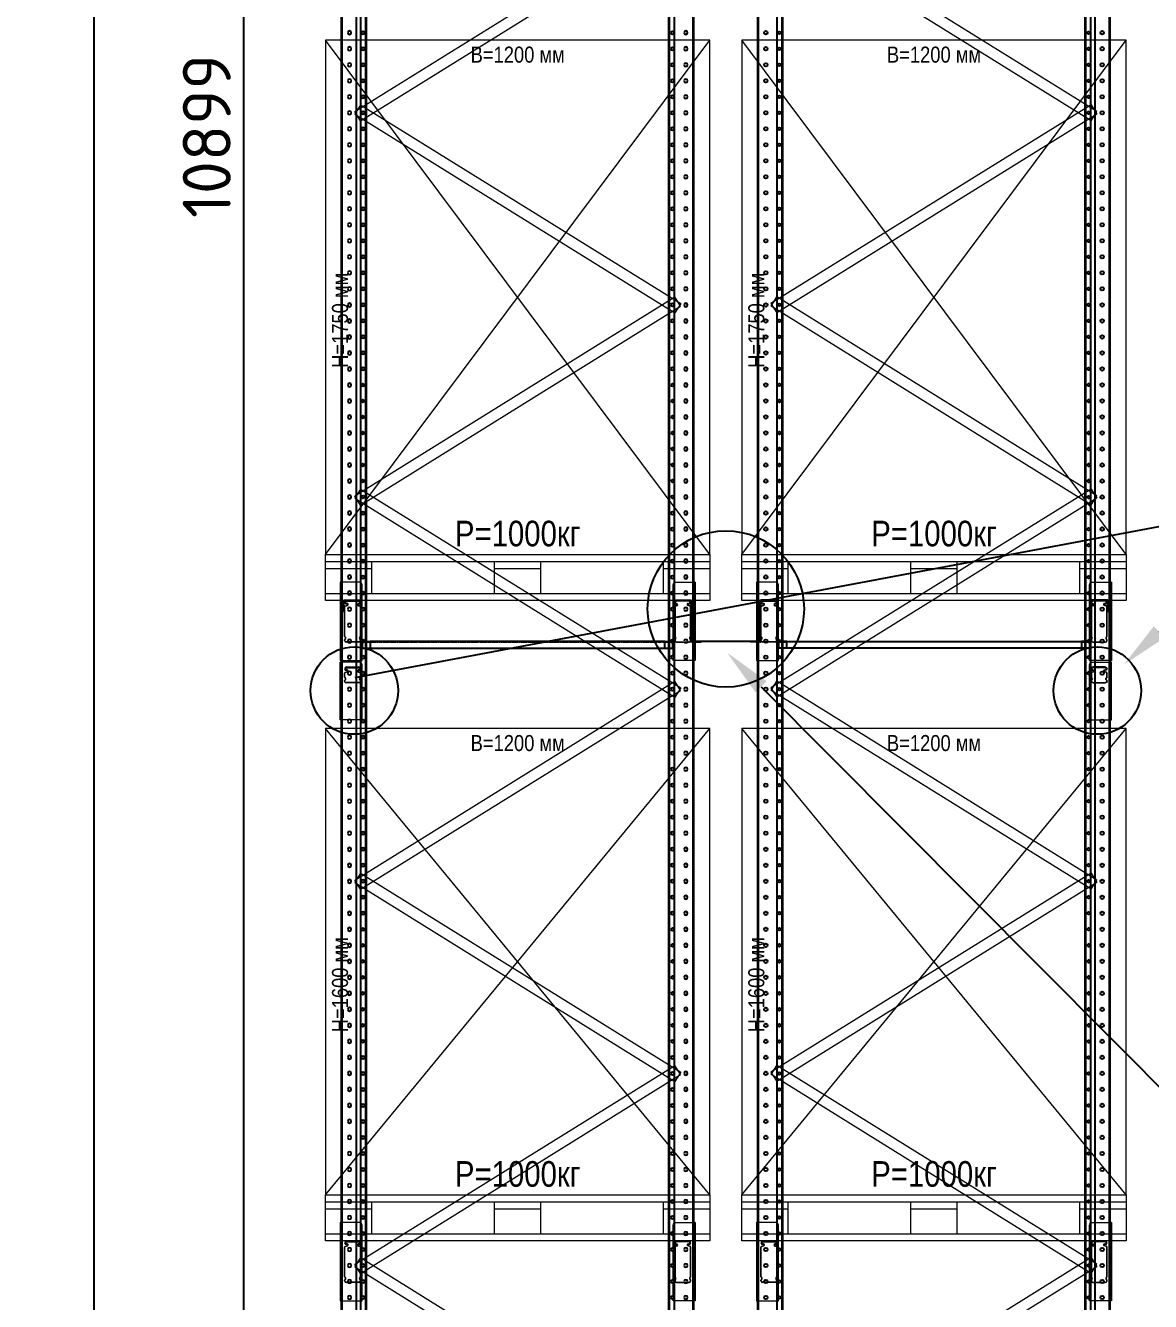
# Model space of a CAD drawing. Header units: millimetres. Extents: x 2140 to 223837, y 2113 to 170313.
# Drawn here: x 160085 to 163598, y 111532 to 115517 of the extents above; entities that cross this region are included whole.
import ezdxf
from ezdxf import colors
from ezdxf.entities.mleader import LeaderData, LeaderLine
from ezdxf.math import Vec2, Vec3

# ---------------------------------------------------------------- set-up
doc = ezdxf.new("R2010")
doc.units = ezdxf.units.MM
doc.linetypes.add('PHANTOM', pattern=[12.7, 6.35, -1.27, 1.27, -1.27, 1.27, -1.27])
for name, color, linetype in [('0_ANNOT_Dimensions', 7, 'Continuous'), ('2.Стойка', 7, 'Continuous'), ('Аннотации', 7, 'Continuous')]:
    doc.layers.add(name, color=color, linetype=linetype)
for name, color, linetype, lineweight in [('1.Балка', 5, 'Continuous', 0), ('20.Груз', 7, 'Continuous', 0), ('25.Размера', 7, 'Continuous', 0), ('37.Паллеты', 32, 'Continuous', 0), ('7.Поддон', 32, 'Continuous', 0), ('9.Раскосы', 7, 'Continuous', 0)]:
    doc.layers.add(name, color=color, linetype=linetype, lineweight=lineweight)
doc.styles.add('Arial Narrow', font='ARIALN.TTF')
doc.styles.add('GOST', font='isocpeur.ttf')
doc.styles.get("Standard").update_dxf_attribs({"font": 'isocpeur.ttf'})
doc.styles.add('Курсив', font='isocpeui.ttf')
doc.dimstyles.new('150', dxfattribs={"dimtxt": 150, "dimasz": 150, "dimexe": 1, "dimexo": 10, "dimgap": 40, "dimtad": 1, "dimdec": 0, "dimzin": 0, "dimdsep": 46, "dimtxsty": 'Standard', "dimcen": 0.09, "dimadec": 0, "dimazin": 0, "dimtfac": 1, "dimtdec": 0, "dimtofl": 0, "dimtmove": 0, "dimatfit": 3, "dimfxl": 1, "dimtolj": 1, "dimtzin": 0, "dimarcsym": 0})
doc.dimstyles.new('80', dxfattribs={"dimtxt": 80, "dimasz": 80, "dimexe": 0.18, "dimexo": 0, "dimgap": 20, "dimtad": 1, "dimdec": 0, "dimzin": 0, "dimdsep": 46, "dimtxsty": 'Курсив', "dimcen": 0.09, "dimadec": 0, "dimazin": 0, "dimtfac": 1, "dimtdec": 0, "dimtofl": 0, "dimtmove": 0, "dimatfit": 3, "dimfxl": 0.18, "dimtolj": 1, "dimtzin": 0, "dimarcsym": 0})
doc.dimstyles.new('blok40', dxfattribs={"dimtxt": 40, "dimasz": 80, "dimexe": 0.18, "dimexo": 0, "dimgap": 5, "dimtad": 1, "dimtoh": 1, "dimdec": 0, "dimzin": 0, "dimdsep": 46, "dimtxsty": 'GOST', "dimblk": 'NONE', "dimcen": 0.09, "dimse1": 1, "dimse2": 1, "dimsd1": 1, "dimsd2": 1, "dimadec": 0, "dimazin": 0, "dimtfac": 1, "dimtdec": 0, "dimtofl": 0, "dimtmove": 0, "dimatfit": 2, "dimldrblk": 'NONE', "dimfxl": 0.18, "dimtolj": 1, "dimtzin": 0, "dimarcsym": 0})

# ---------------------------------------------------------------- blocks, each defined once
blk = doc.blocks.new('*U452')
at = {"color": 0, "linetype": 'ByBlock'}
for p, q in [((0, 4), (0, 12204)), ((2, 4), (2, 12204)), ((60.1, 4), (60.1, 12204)), ((76, 4), (76, 12204)), ((78, 4), (78, 12204)), ((1022, 4), (1022, 12204)), ((1024, 4), (1024, 12204)), ((1039.9, 4), (1039.9, 12204)), ((1053.2, 4), (1053.2, 12204)), ((1098, 4), (1098, 12204)), ((1100, 4), (1100, 12204))]:
    blk.add_line(p, q, dxfattribs=at)
for centre, radius in [((25, 5769), 5.5), ((67, 5769), 4.25), ((1033, 5769), 4.25), ((1075, 5769), 5.5), ((25, 5719), 5.5), ((67, 5719), 4.25), ((1033, 5719), 4.25), ((1075, 5719), 5.5), ((25, 5669), 5.5), ((67, 5669), 4.25), ((1033, 5669), 4.25), ((1075, 5669), 5.5), ((25, 5619), 5.5), ((67, 5619), 4.25), ((1033, 5619), 4.25), ((1075, 5619), 5.5), ((25, 5569), 5.5), ((67, 5569), 4.25), ((1033, 5569), 4.25), ((1075, 5569), 5.5), ((25, 5519), 5.5), ((67, 5519), 4.25), ((1033, 5519), 4.25), ((1075, 5519), 5.5), ((25, 5469), 5.5), ((67, 5469), 4.25), ((1033, 5469), 4.25), ((1075, 5469), 5.5), ((25, 5419), 5.5), ((67, 5419), 4.25), ((1033, 5419), 4.25), ((1075, 5419), 5.5), ((25, 5369), 5.5), ((67, 5369), 4.25), ((1033, 5369), 4.25), ((1075, 5369), 5.5), ((25, 5319), 5.5), ((67, 5319), 4.25), ((1033, 5319), 4.25), ((1075, 5319), 5.5), ((25, 5269), 5.5), ((67, 5269), 4.25), ((1033, 5269), 4.25), ((1075, 5269), 5.5), ((25, 5219), 5.5), ((67, 5219), 4.25), ((1033, 5219), 4.25), ((1075, 5219), 5.5), ((25, 5169), 5.5), ((67, 5169), 4.25), ((1033, 5169), 4.25), ((1075, 5169), 5.5), ((25, 5119), 5.5), ((67, 5119), 4.25), ((1033, 5119), 4.25), ((1075, 5119), 5.5), ((25, 5069), 5.5), ((67, 5069), 4.25), ((1033, 5069), 4.25), ((1075, 5069), 5.5), ((25, 5019), 5.5), ((67, 5019), 4.25), ((1033, 5019), 4.25), ((1075, 5019), 5.5), ((25, 4969), 5.5), ((67, 4969), 4.25), ((1033, 4969), 4.25), ((1075, 4969), 5.5), ((25, 4919), 5.5), ((67, 4919), 4.25), ((1033, 4919), 4.25), ((1075, 4919), 5.5), ((25, 4869), 5.5), ((67, 4869), 4.25), ((1033, 4869), 4.25), ((1075, 4869), 5.5), ((25, 4819), 5.5), ((67, 4819), 4.25), ((1033, 4819), 4.25), ((1075, 4819), 5.5), ((25, 4769), 5.5), ((67, 4769), 4.25), ((1033, 4769), 4.25), ((1075, 4769), 5.5), ((25, 4719), 5.5), ((67, 4719), 4.25), ((1033, 4719), 4.25), ((1075, 4719), 5.5), ((25, 4669), 5.5), ((67, 4669), 4.25), ((1033, 4669), 4.25), ((1075, 4669), 5.5), ((25, 4619), 5.5), ((67, 4619), 4.25), ((1033, 4619), 4.25), ((1075, 4619), 5.5), ((25, 4569), 5.5), ((67, 4569), 4.25), ((1033, 4569), 4.25), ((1075, 4569), 5.5), ((25, 4519), 5.5), ((67, 4519), 4.25), ((1033, 4519), 4.25), ((1075, 4519), 5.5), ((25, 4469), 5.5), ((67, 4469), 4.25), ((1033, 4469), 4.25), ((1075, 4469), 5.5), ((25, 4419), 5.5), ((1075, 4419), 5.5), ((67, 4419), 4.25), ((1033, 4419), 4.25), ((25, 4369), 5.5), ((67, 4369), 4.25), ((1033, 4369), 4.25), ((1075, 4369), 5.5), ((25, 4319), 5.5), ((67, 4319), 4.25), ((1033, 4319), 4.25), ((1075, 4319), 5.5), ((25, 4269), 5.5), ((67, 4269), 4.25), ((1033, 4269), 4.25), ((1075, 4269), 5.5), ((25, 4219), 5.5), ((1075, 4219), 5.5), ((67, 4219), 4.25), ((1033, 4219), 4.25), ((25, 4169), 5.5), ((67, 4169), 4.25), ((1033, 4169), 4.25), ((1075, 4169), 5.5), ((25, 4119), 5.5), ((67, 4119), 4.25), ((1033, 4119), 4.25), ((1075, 4119), 5.5), ((25, 4069), 5.5), ((67, 4069), 4.25), ((1033, 4069), 4.25), ((1075, 4069), 5.5), ((25, 4019), 5.5), ((67, 4019), 4.25), ((1033, 4019), 4.25), ((1075, 4019), 5.5), ((25, 3969), 5.5), ((67, 3969), 4.25), ((1033, 3969), 4.25), ((1075, 3969), 5.5), ((25, 3919), 5.5), ((67, 3919), 4.25), ((1033, 3919), 4.25), ((1075, 3919), 5.5), ((25, 3869), 5.5), ((67, 3869), 4.25), ((1033, 3869), 4.25), ((1075, 3869), 5.5), ((25, 3819), 5.5), ((67, 3819), 4.25), ((1033, 3819), 4.25), ((1075, 3819), 5.5), ((25, 3769), 5.5), ((67, 3769), 4.25), ((1033, 3769), 4.25), ((1075, 3769), 5.5), ((25, 3719), 5.5), ((67, 3719), 4.25), ((1033, 3719), 4.25), ((1075, 3719), 5.5), ((25, 3669), 5.5), ((67, 3669), 4.25), ((1033, 3669), 4.25), ((1075, 3669), 5.5), ((25, 3619), 5.5), ((67, 3619), 4.25), ((1033, 3619), 4.25), ((1075, 3619), 5.5), ((25, 3569), 5.5), ((67, 3569), 4.25), ((1033, 3569), 4.25), ((1075, 3569), 5.5), ((25, 3519), 5.5), ((67, 3519), 4.25), ((1033, 3519), 4.25), ((1075, 3519), 5.5), ((25, 3469), 5.5), ((67, 3469), 4.25), ((1033, 3469), 4.25), ((1075, 3469), 5.5), ((25, 3419), 5.5), ((67, 3419), 4.25), ((1033, 3419), 4.25), ((1075, 3419), 5.5), ((25, 3369), 5.5), ((67, 3369), 4.25), ((1033, 3369), 4.25), ((1075, 3369), 5.5), ((25, 3319), 5.5), ((67, 3319), 4.25), ((1033, 3319), 4.25), ((1075, 3319), 5.5), ((25, 3269), 5.5), ((67, 3269), 4.25), ((1033, 3269), 4.25), ((1075, 3269), 5.5), ((25, 3219), 5.5), ((67, 3219), 4.25), ((1033, 3219), 4.25), ((1075, 3219), 5.5), ((25, 3169), 5.5), ((67, 3169), 4.25), ((1033, 3169), 4.25), ((1075, 3169), 5.5), ((25, 3119), 5.5), ((67, 3119), 4.25), ((1033, 3119), 4.25), ((1075, 3119), 5.5), ((25, 3069), 5.5), ((67, 3069), 4.25), ((1033, 3069), 4.25), ((1075, 3069), 5.5), ((25, 3019), 5.5), ((67, 3019), 4.25), ((1033, 3019), 4.25), ((1075, 3019), 5.5), ((25, 2969), 5.5), ((67, 2969), 4.25), ((1033, 2969), 4.25), ((1075, 2969), 5.5), ((25, 2919), 5.5), ((67, 2919), 4.25), ((1033, 2919), 4.25), ((1075, 2919), 5.5), ((25, 2869), 5.5), ((67, 2869), 4.25), ((1033, 2869), 4.25), ((1075, 2869), 5.5), ((25, 2819), 5.5), ((67, 2819), 4.25), ((1033, 2819), 4.25), ((1075, 2819), 5.5), ((25, 2769), 5.5), ((67, 2769), 4.25), ((1033, 2769), 4.25), ((1075, 2769), 5.5), ((25, 2719), 5.5), ((67, 2719), 4.25), ((1033, 2719), 4.25), ((1075, 2719), 5.5), ((25, 2669), 5.5), ((67, 2669), 4.25), ((1033, 2669), 4.25), ((1075, 2669), 5.5), ((25, 2619), 5.5), ((67, 2619), 4.25), ((1033, 2619), 4.25), ((1075, 2619), 5.5), ((25, 2569), 5.5), ((67, 2569), 4.25), ((1033, 2569), 4.25), ((1075, 2569), 5.5), ((25, 2519), 5.5), ((67, 2519), 4.25), ((1033, 2519), 4.25), ((1075, 2519), 5.5), ((25, 2469), 5.5), ((67, 2469), 4.25), ((1033, 2469), 4.25), ((1075, 2469), 5.5), ((25, 2419), 5.5), ((67, 2419), 4.25), ((1033, 2419), 4.25), ((1075, 2419), 5.5), ((25, 2369), 5.5), ((67, 2369), 4.25), ((1033, 2369), 4.25), ((1075, 2369), 5.5), ((25, 2319), 5.5), ((67, 2319), 4.25), ((1033, 2319), 4.25), ((1075, 2319), 5.5), ((25, 2269), 5.5), ((67, 2269), 4.25), ((1033, 2269), 4.25), ((1075, 2269), 5.5), ((25, 2219), 5.5), ((67, 2219), 4.25), ((1033, 2219), 4.25), ((1075, 2219), 5.5), ((25, 2169), 5.5), ((67, 2169), 4.25), ((1033, 2169), 4.25), ((1075, 2169), 5.5), ((25, 2119), 5.5), ((67, 2119), 4.25), ((1033, 2119), 4.25), ((1075, 2119), 5.5), ((25, 2069), 5.5), ((67, 2069), 4.25), ((1033, 2069), 4.25), ((1075, 2069), 5.5), ((25, 2019), 5.5), ((67, 2019), 4.25), ((1033, 2019), 4.25), ((1075, 2019), 5.5), ((25, 1969), 5.5), ((67, 1969), 4.25), ((1033, 1969), 4.25), ((1075, 1969), 5.5), ((25, 1919), 5.5), ((67, 1919), 4.25), ((1033, 1919), 4.25), ((1075, 1919), 5.5), ((25, 1869), 5.5), ((67, 1869), 4.25), ((1033, 1869), 4.25), ((1075, 1869), 5.5), ((25, 1819), 5.5), ((67, 1819), 4.25), ((1033, 1819), 4.25), ((1075, 1819), 5.5)]:
    blk.add_circle(centre, radius, dxfattribs=at)
at = {"layer": '9.Раскосы', "color": 0, "linetype": 'ByBlock'}
for p, q in [((1059, 5522.9), (59.1, 6144)), ((1041.1, 5494), (41.1, 6115.1)), ((1040.9, 5544), (41, 4922.9)), ((1040.9, 5544), (1058.9, 5515.1)), ((1058.9, 5515.1), (58.9, 4894)), ((1041.1, 5494), (1059, 5522.9)), ((41.1, 4915.1), (59, 4944)), ((1059, 4322.9), (59, 4944)), ((41, 4922.9), (58.9, 4894)), ((1041.1, 4294), (41.1, 4915.1)), ((1041, 4344), (41, 3722.9)), ((1041, 4344), (1058.9, 4315.1)), ((1058.9, 4315.1), (58.9, 3694)), ((1041.1, 4294), (1059, 4322.9)), ((41, 3722.9), (58.9, 3694)), ((41.1, 3715.1), (59, 3744)), ((1041.1, 3094), (41.1, 3715.1)), ((1059, 3122.9), (59, 3744)), ((1041, 3144), (41, 2522.9)), ((1058.9, 3115.1), (58.9, 2494)), ((1041, 3144), (1058.9, 3115.1)), ((1041.1, 3094), (1059, 3122.9)), ((41, 2522.9), (58.9, 2494)), ((41.1, 2515.1), (59, 2544)), ((1041, 1894), (41.1, 2515.1)), ((1059, 1922.9), (59, 2544)), ((1041, 1944), (41, 1322.9)), ((1058.9, 1915.1), (59, 1294)), ((1041, 1944), (1058.9, 1915.1)), ((1041, 1894), (1059, 1922.9))]:
    blk.add_line(p, q, dxfattribs=at)
blk = doc.blocks.new('*D599')
at = {"layer": '0_ANNOT_Dimensions', "color": 0, "lineweight": -2, "transparency": 16777216}
for p, q in [((161121.7, 121929.5), (160297.3, 121929.5)), ((160298.3, 121779.5), (160298.3, 109879.5)), ((161099, 109729.5), (160297.3, 109729.5))]:
    blk.add_line(p, q, dxfattribs=at)
at = {"layer": '0_ANNOT_Dimensions', "color": 0, "transparency": 16777216}
for points in [[(160273.3, 121779.5), (160323.3, 121779.5), (160298.3, 121929.5)], [(160273.3, 109879.5), (160323.3, 109879.5), (160298.3, 109729.5)]]:
    blk.add_solid(points, dxfattribs=at)
at = {"layer": 'Defpoints', "color": 0, "transparency": 16777216}
for p in [(161131.7, 121929.5), (160298.3, 109729.5), (161109, 109729.5)]:
    blk.add_point(p, dxfattribs=at)
at = {"layer": '0_ANNOT_Dimensions', "color": 0, "transparency": 16777216, "insert": (160183.3, 115829.5), "char_height": 150, "attachment_point": 5, "rotation": 90}
blk.add_mtext('\\A1;12200', dxfattribs=at)
blk = doc.blocks.new('*D600')
at = {"layer": '0_ANNOT_Dimensions', "color": 0, "lineweight": -2, "transparency": 16777216}
for p, q in [((161011.7, 120621.3), (160764.7, 120621.3)), ((160765.7, 120471.3), (160765.7, 109872.5)), ((161261.7, 109722.5), (160764.7, 109722.5))]:
    blk.add_line(p, q, dxfattribs=at)
at = {"layer": '0_ANNOT_Dimensions', "color": 0, "transparency": 16777216}
for points in [[(160740.7, 120471.3), (160790.7, 120471.3), (160765.7, 120621.3)], [(160740.7, 109872.5), (160790.7, 109872.5), (160765.7, 109722.5)]]:
    blk.add_solid(points, dxfattribs=at)
at = {"layer": 'Defpoints', "color": 0, "transparency": 16777216}
for p in [(161021.7, 120621.3), (160765.7, 109722.5), (161271.7, 109722.5)]:
    blk.add_point(p, dxfattribs=at)
at = {"layer": '0_ANNOT_Dimensions', "color": 0, "transparency": 16777216, "insert": (160650.7, 115171.9), "char_height": 150, "attachment_point": 5, "rotation": 90}
blk.add_mtext('\\A1;10899', dxfattribs=at)
blk = doc.blocks.new('*U770')
h = blk.add_hatch(color=0)
h.dxf.hatch_style = 1
h.paths.add_polyline_path([(-14.3, 0, -0.315299), (-13.1, 1.7), (-6.4, 4.1, 0.8391), (-7.5, 10.3), (-9.8, 10.3, -1), (-9.8, 16.9), (28.8, 16.9, -1), (28.8, 10.3), (26.5, 10.3), (26.5, 9.1), (28.8, 9.1, 1), (28.8, 18.1), (-9.8, 18.1, 1), (-9.8, 9.1), (-7.5, 9.1, -0.8391), (-6.8, 5.3), (-13.5, 2.8, 0.315299), (-15.5, 0), (-15.5, -12.7, 0.267949), (-14, -15.3, -0.57735), (-14, -20.4, 0.267949), (-15.5, -23), (-15.5, -25.7, 0.414214), (-10.5, -30.7), (29.5, -30.7, 0.414214), (34.5, -25.7), (34.5, -23, 0.267949), (33, -20.4, -0.57735), (33, -15.3, 0.267949), (34.5, -12.7), (34.5, 0.3, 0.36397), (32, 3.3), (28.2, 4, -0.933903), (28.6, 7.9, 1.019119), (28.8, 19.3), (-9.8, 19.3, 1), (-9.8, 7.9), (-7.5, 7.9), (-7.5, 9.1), (-9.8, 9.1, -1), (-9.8, 18.1), (28.8, 18.1, -1.019119), (28.6, 9.1, 0.933903), (27.9, 2.8), (31.8, 2.1, -0.36397), (33.3, 0.3), (33.3, -12.7, -0.267949), (32.4, -14.2, 0.57735), (32.4, -21.5, -0.267949), (33.3, -23), (33.3, -25.7, -0.414214), (29.5, -29.5), (-10.5, -29.5, -0.414214), (-14.3, -25.7), (-14.3, -23, -0.267949), (-13.4, -21.5, 0.57735), (-13.4, -14.2, -0.267949), (-14.3, -12.7)])
at = {"color": 9, "true_color": 0xc7c8ca}
for centre in [(0, 50), (0, 0)]:
    blk.add_circle(centre, 5.5, dxfattribs=at)
at = {"layer": '1.Балка', "color": 0, "linetype": 'ByBlock'}
for p, q in [((-29, -145.7), (-29, 34.3)), ((-29, 34.3), (-21, 34.3)), ((-25, 34.3), (-25, -145.7)), ((31, 34.3), (-21, 34.3)), ((-15.5, -12.7), (-15.5, 0)), ((-14.3, -12.7), (-14.3, 0)), ((-14.2, 13), (-14.2, 13)), ((-13.5, 2.8), (-6.8, 5.3)), ((-13.1, 1.7), (-6.4, 4.1)), ((-9.8, 19.3), (28.8, 19.3)), ((-9.8, 18.1), (28.8, 18.1)), ((-9.8, 18.1), (28.8, 18.1)), ((-9.8, 16.9), (28.8, 16.9)), ((-7.5, 10.3), (-9.8, 10.3)), ((-7.5, 9.1), (-9.8, 9.1)), ((-7.5, 9.1), (-9.8, 9.1)), ((-7.5, 7.9), (-9.8, 7.9)), ((-7.5, 9.1), (-7.5, 7.9)), ((26.5, 9.1), (26.5, 10.3)), ((28.8, 10.3), (26.5, 10.3)), ((28.8, 9.1), (26.5, 9.1)), ((27.9, 2.8), (31.8, 2.1)), ((28.2, 4), (32, 3.3)), ((33.1, 12.2), (33.1, 12.2)), ((33.3, 0.3), (33.3, -12.7)), ((34.5, 0.3), (34.5, -12.7)), ((39, -145.7), (39, 26.3)), ((-15.5, -25.7), (-15.5, -23)), ((-14.3, -25.7), (-14.3, -23)), ((29.5, -29.5), (-10.5, -29.5)), ((29.5, -30.7), (-10.5, -30.7)), ((33.3, -23), (33.3, -25.7)), ((34.5, -23), (34.5, -25.7)), ((-21, -145.7), (-29, -145.7)), ((39, -145.7), (-21, -145.7))]:
    blk.add_line(p, q, dxfattribs=at)
for centre, radius, start, end in [((-9.8, 13.6), 5.71, 90, 270), ((-12.5, 0), 3, 110, 180), ((-9.8, 13.6), 4.51, 90, 270), ((-9.8, 13.6), 4.5, 90, 270), ((-12.5, 0), 1.8, 110, 180), ((-9.8, 13.6), 3.3, 90, 270), ((-7.5, 7.1), 3.2, 290, 90), ((-7.5, 7.1), 2, 290, 90), ((28.5, 5.9), 3.2, 87.83, 260), ((28.5, 5.9), 2, 87.83, 260), ((28.8, 13.6), 5.71, 267.83, 90), ((28.8, 13.6), 4.51, 267.83, 90), ((28.8, 13.6), 4.5, 270, 90), ((28.8, 13.6), 3.3, 270, 90), ((31, 26.3), 8, 0, 90), ((31.5, 0.3), 1.8, 0, 80), ((31.5, 0.3), 3, 0, 80), ((-12.5, -12.7), 3, 180, 240), ((-12.5, -23), 3, 120, 180), ((-10.5, -25.7), 5, 180, 270), ((-12.5, -12.7), 1.8, 180, 240), ((-12.5, -23), 1.8, 120, 180), ((-10.5, -25.7), 3.8, 180, 270), ((-15.5, -17.9), 3, 300, 60), ((-15.5, -17.9), 4.2, 300, 60), ((29.5, -25.7), 3.8, 270, 0), ((29.5, -25.7), 5, 270, 0), ((34.5, -17.9), 4.2, 120, 240), ((34.5, -17.9), 3, 120, 240), ((31.5, -12.7), 1.8, 300, 0), ((31.5, -23), 1.8, 0, 60), ((31.5, -12.7), 3, 300, 0), ((31.5, -23), 3, 0, 60)]:
    blk.add_arc(centre, radius, start, end, dxfattribs=at)
blk = doc.blocks.new('*U854')
at = {"layer": '1.Балка', "color": 3}
blk.add_blockref('*U770', (-5, 70.1), dxfattribs=at)
blk = doc.blocks.new('*U855')
at = {"color": 0, "linetype": 'ByBlock', "lineweight": -2, "transparency": 16777216}
for p in [(0, 4000), (0, 0)]:
    blk.add_blockref('*U854', p, dxfattribs=at)
blk = doc.blocks.new('*U859')
at = {"layer": '1.Балка', "color": 3}
blk.add_blockref('*U770', (-5, 70.1), dxfattribs=at)
blk = doc.blocks.new('*U860')
at = {"color": 0, "linetype": 'ByBlock', "lineweight": -2, "transparency": 16777216}
for p in [(0, 4000), (0, 0)]:
    blk.add_blockref('*U859', p, dxfattribs=at)
blk = doc.blocks.new('*U440')
at = {"layer": '1.Балка', "color": 0, "linetype": 'ByBlock'}
for p, q in [((-14.2, -29.5), (-14.2, -29.5)), ((-13.5, -39.7), (-6.8, -37.2)), ((-13.1, -40.8), (-13.5, -39.7)), ((-13.1, -40.8), (-6.4, -38.4)), ((-9.8, -23.2), (28.8, -23.2)), ((-9.8, -24.4), (-9.8, -23.2)), ((-9.8, -24.4), (28.8, -24.4)), ((-9.8, -24.4), (28.8, -24.4)), ((-9.8, -25.6), (-9.8, -24.4)), ((-9.8, -25.6), (28.8, -25.6)), ((-7.5, -32.2), (-9.8, -32.2)), ((-9.8, -33.4), (-9.8, -32.2)), ((-7.5, -33.4), (-9.8, -33.4)), ((-7.5, -33.4), (-9.8, -33.4)), ((-9.8, -34.6), (-9.8, -33.4)), ((-7.5, -34.6), (-9.8, -34.6)), ((-7.5, -32.2), (-7.5, -33.4)), ((-7.5, -33.4), (-7.5, -34.6)), ((-6.8, -37.2), (-6.4, -38.4)), ((26.5, -33.4), (26.5, -32.2)), ((28.8, -32.2), (26.5, -32.2)), ((28.8, -33.4), (26.5, -33.4)), ((27.9, -39.7), (28.2, -38.5)), ((27.9, -39.7), (31.8, -40.4)), ((28.2, -38.5), (32, -39.2)), ((28.6, -34.6), (28.6, -33.4)), ((28.8, -23.2), (28.8, -24.4)), ((28.8, -24.4), (28.8, -25.6)), ((28.8, -32.2), (28.8, -33.4)), ((32, -39.2), (31.8, -40.4)), ((1017, -30.3), (1017, -30.3)), ((1021.8, -38.5), (1018, -39.2)), ((1018, -39.2), (1018.2, -40.4)), ((1022.1, -39.7), (1018.2, -40.4)), ((1059.8, -23.2), (1021.2, -23.2)), ((1021.2, -23.2), (1021.2, -24.4)), ((1059.8, -24.4), (1021.2, -24.4)), ((1059.8, -24.4), (1021.2, -24.4)), ((1021.2, -24.4), (1021.2, -25.6)), ((1059.8, -25.6), (1021.2, -25.6)), ((1021.2, -32.2), (1023.5, -32.2)), ((1021.2, -32.2), (1021.2, -33.4)), ((1021.2, -33.4), (1023.5, -33.4)), ((1021.4, -34.6), (1021.4, -33.4)), ((1022.1, -39.7), (1021.8, -38.5)), ((1023.5, -33.4), (1023.5, -32.2)), ((1056.8, -37.2), (1056.4, -38.4)), ((1063.1, -40.8), (1056.4, -38.4)), ((1063.5, -39.7), (1056.8, -37.2)), ((1057.5, -32.2), (1059.8, -32.2)), ((1057.5, -32.2), (1057.5, -33.4)), ((1057.5, -33.4), (1059.8, -33.4)), ((1057.5, -33.4), (1057.5, -34.6)), ((1057.5, -33.4), (1059.8, -33.4)), ((1057.5, -34.6), (1059.8, -34.6)), ((1059.8, -24.4), (1059.8, -23.2)), ((1059.8, -25.6), (1059.8, -24.4)), ((1059.8, -33.4), (1059.8, -32.2)), ((1059.8, -34.6), (1059.8, -33.4)), ((1063.1, -40.8), (1063.5, -39.7)), ((1064.3, -29.5), (1064.3, -29.5)), ((-15.5, -135.2), (-15.5, -42.5)), ((-15.5, -42.5), (-14.3, -42.5)), ((-14.3, -135.2), (-14.3, -42.5)), ((33.3, -42.2), (33.3, -135.2)), ((33.3, -42.2), (34.5, -42.2)), ((34.5, -42.2), (34.5, -135.2)), ((1015.5, -42.2), (1015.5, -135.2)), ((1016.7, -42.2), (1015.5, -42.2)), ((1016.7, -42.2), (1016.7, -135.2)), ((1064.3, -135.2), (1064.3, -42.5)), ((1065.5, -42.5), (1064.3, -42.5)), ((1065.5, -135.2), (1065.5, -42.5)), ((-14.3, -135.2), (-15.5, -135.2)), ((-15.5, -148.2), (-15.5, -145.5)), ((-15.5, -145.5), (-14.3, -145.5)), ((-14.3, -148.2), (-15.5, -148.2)), ((-14.3, -148.2), (-14.3, -145.5)), ((-14, -137.8), (-13.4, -136.7)), ((-14, -142.9), (-13.4, -144)), ((29.5, -152), (-10.5, -152)), ((-10.5, -153.2), (-10.5, -152)), ((29.5, -153.2), (-10.5, -153.2)), ((29.5, -152), (29.5, -153.2)), ((33, -137.8), (32.4, -136.7)), ((33, -142.9), (32.4, -144)), ((34.5, -135.2), (33.3, -135.2)), ((33.3, -145.5), (33.3, -148.2)), ((33.3, -145.5), (34.5, -145.5)), ((34.5, -148.2), (33.3, -148.2)), ((34.5, -145.5), (34.5, -148.2)), ((1015.5, -135.2), (1016.7, -135.2)), ((1015.5, -145.5), (1015.5, -148.2)), ((1016.7, -145.5), (1015.5, -145.5)), ((1015.5, -148.2), (1016.7, -148.2)), ((1016.7, -145.5), (1016.7, -148.2)), ((1017, -137.8), (1017.6, -136.7)), ((1017, -142.9), (1017.6, -144)), ((1020.5, -152), (1060.5, -152)), ((1020.5, -152), (1020.5, -153.2)), ((1020.5, -153.2), (1060.5, -153.2)), ((1060.5, -153.2), (1060.5, -152)), ((1064, -137.8), (1063.4, -136.7)), ((1064, -142.9), (1063.4, -144)), ((1064.3, -135.2), (1065.5, -135.2)), ((1064.3, -148.2), (1064.3, -145.5)), ((1065.5, -145.5), (1064.3, -145.5)), ((1064.3, -148.2), (1065.5, -148.2)), ((1065.5, -148.2), (1065.5, -145.5))]:
    blk.add_line(p, q, dxfattribs=at)
for points in [[(-29, 34.3), (-29, -210.7), (-21, -210.7), (39, -210.7), (39, 26.3, 0.414214), (31, 34.3), (-21, 34.3), (-29, 34.3), (-25, 34.3), (-25, -210.7)], [(1079, 34.3), (1079, -210.7), (1071, -210.7), (1011, -210.7), (1011, 26.3, -0.414214), (1019, 34.3), (1071, 34.3), (1079, 34.3), (1075, 34.3), (1075, -210.7)]]:
    blk.add_lwpolyline(points, format="xyb", dxfattribs=at)
for centre, radius, start, end in [((-9.8, -28.9), 5.71, 90, 270), ((-12.5, -42.5), 3, 110, 180), ((-9.8, -28.9), 4.51, 90, 270), ((-9.8, -28.9), 4.5, 90, 270), ((-9.8, -28.9), 3.3, 90, 270), ((-7.5, -35.4), 3.2, 290, 90), ((-7.5, -35.4), 2, 290, 90), ((28.5, -36.6), 3.2, 87.83, 260), ((28.5, -36.6), 2, 87.83, 260), ((28.8, -28.9), 5.71, 267.83, 90), ((28.8, -28.9), 4.51, 267.83, 90), ((28.8, -28.9), 4.5, 270, 90), ((28.8, -28.9), 3.3, 270, 90), ((31.5, -42.2), 3, 0, 80), ((1021.2, -28.9), 5.71, 90, 272.17), ((1018.5, -42.2), 3, 100, 180), ((1021.2, -28.9), 4.51, 90, 272.17), ((1021.2, -28.9), 4.5, 90, 270), ((1021.2, -28.9), 3.3, 90, 270), ((1021.5, -36.6), 3.2, 280, 92.17), ((1021.5, -36.6), 2, 280, 92.17), ((1057.5, -35.4), 3.2, 90, 250), ((1057.5, -35.4), 2, 90, 250), ((1059.8, -28.9), 5.71, 270, 90), ((1059.8, -28.9), 4.51, 270, 90), ((1059.8, -28.9), 4.5, 270, 90), ((1059.8, -28.9), 3.3, 270, 90), ((1062.5, -42.5), 3, 0, 70), ((-12.5, -42.5), 1.8, 110, 180), ((31.5, -42.2), 1.8, 0, 80), ((1018.5, -42.2), 1.8, 100, 180), ((1062.5, -42.5), 1.8, 0, 70), ((-12.5, -135.2), 3, 180, 240), ((-12.5, -145.5), 3, 120, 180), ((-10.5, -148.2), 5, 180, 270), ((-12.5, -135.2), 1.8, 180, 240), ((-12.5, -145.5), 1.8, 120, 180), ((-10.5, -148.2), 3.8, 180, 270), ((-15.5, -140.4), 3, 300, 60), ((-15.5, -140.4), 4.2, 300, 60), ((29.5, -148.2), 3.8, 270, 0), ((29.5, -148.2), 5, 270, 0), ((34.5, -140.4), 4.2, 120, 240), ((34.5, -140.4), 3, 120, 240), ((31.5, -135.2), 1.8, 300, 0), ((31.5, -145.5), 1.8, 0, 60), ((31.5, -135.2), 3, 300, 0), ((31.5, -145.5), 3, 0, 60), ((1018.5, -135.2), 3, 180, 240), ((1018.5, -145.5), 3, 120, 180), ((1020.5, -148.2), 5, 180, 270), ((1018.5, -135.2), 1.8, 180, 240), ((1018.5, -145.5), 1.8, 120, 180), ((1020.5, -148.2), 3.8, 180, 270), ((1015.5, -140.4), 3, 300, 60), ((1015.5, -140.4), 4.2, 300, 60), ((1060.5, -148.2), 3.8, 270, 0), ((1060.5, -148.2), 5, 270, 0), ((1065.5, -140.4), 4.2, 120, 240), ((1065.5, -140.4), 3, 120, 240), ((1062.5, -135.2), 1.8, 300, 0), ((1062.5, -145.5), 1.8, 0, 60), ((1062.5, -135.2), 3, 300, 0), ((1062.5, -145.5), 3, 0, 60)]:
    blk.add_arc(centre, radius, start, end, dxfattribs=at)
blk = doc.blocks.new('Поддон EUR бок')
at = {"layer": '7.Поддон', "color": 0, "linetype": 'ByBlock'}
for p, q in [((0, 144), (1200, 144)), ((0, 0), (0, 144)), ((0, 122), (1200, 122)), ((145, 22), (145, 122)), ((527.5, 22), (527.5, 122)), ((672.5, 22), (672.5, 122)), ((1055, 22), (1055, 122)), ((1200, 144), (1200, 0)), ((0, 100), (145, 100)), ((527.5, 100), (672.5, 100)), ((1055, 100), (1200, 100)), ((0, 22), (1200, 22)), ((1200, 0), (0, 0)), ((672.5, 0), (527.5, 0))]:
    blk.add_line(p, q, dxfattribs=at)
blk = doc.blocks.new('*D1086')
at = {"layer": 'Defpoints', "color": 0, "linetype": 'ByBlock', "transparency": 16777216}
for p in [(-84.5, 1600), (-84.5, 0), (-84.5, 0)]:
    blk.add_point(p, dxfattribs=at)
at = {"layer": '20.Груз', "color": 0, "linetype": 'ByBlock', "transparency": 16777216, "insert": (-39, 800), "char_height": 50, "attachment_point": 5, "rotation": 90, "style": 'Arial Narrow'}
blk.add_mtext('\\A1;H=1600 мм', dxfattribs=at)
blk = doc.blocks.new('_None')
blk = doc.blocks.new('*D1087')
at = {"layer": 'Defpoints', "color": 0, "linetype": 'ByBlock', "transparency": 16777216}
for p in [(-84.5, 1600), (1115.5, 1600), (1115.5, 1600)]:
    blk.add_point(p, dxfattribs=at)
at = {"layer": '20.Груз', "color": 0, "linetype": 'ByBlock', "transparency": 16777216, "insert": (515.5, 1554.5), "char_height": 50, "attachment_point": 5, "style": 'Arial Narrow'}
blk.add_mtext('\\A1;B=1200 мм', dxfattribs=at)
blk = doc.blocks.new('*D1088')
at = {"layer": 'Defpoints', "color": 0, "linetype": 'ByBlock', "transparency": 16777216}
for p in [(515.5, 1000, 0), (515.5, 0, 0), (515.5, 0)]:
    blk.add_point(p, dxfattribs=at)
at = {"layer": '25.Размера', "color": 0, "linetype": 'ByBlock', "transparency": 16777216, "insert": (515.5, 208.6), "char_height": 80, "attachment_point": 5, "style": 'Arial Narrow'}
blk.add_mtext('\\A1;Р=1000кг', dxfattribs=at)
blk = doc.blocks.new('*D849')
at = {"layer": 'Defpoints', "color": 0, "linetype": 'ByBlock', "transparency": 16777216}
for p in [(-84.5, 1750), (-84.5, 0), (-84.5, 0)]:
    blk.add_point(p, dxfattribs=at)
at = {"layer": '20.Груз', "color": 0, "linetype": 'ByBlock', "transparency": 16777216, "insert": (-39, 875), "char_height": 50, "attachment_point": 5, "rotation": 90, "style": 'Arial Narrow'}
blk.add_mtext('\\A1;H=1750 мм', dxfattribs=at)
blk = doc.blocks.new('*D850')
at = {"layer": 'Defpoints', "color": 0, "linetype": 'ByBlock', "transparency": 16777216}
for p in [(-84.5, 1750), (1115.5, 1750), (1115.5, 1750)]:
    blk.add_point(p, dxfattribs=at)
at = {"layer": '20.Груз', "color": 0, "linetype": 'ByBlock', "transparency": 16777216, "insert": (515.5, 1704.5), "char_height": 50, "attachment_point": 5, "style": 'Arial Narrow'}
blk.add_mtext('\\A1;B=1200 мм', dxfattribs=at)
blk = doc.blocks.new('*D851')
at = {"layer": 'Defpoints', "color": 0, "linetype": 'ByBlock', "transparency": 16777216}
for p in [(515.5, 1000, 0), (515.5, 0, 0), (515.5, 0)]:
    blk.add_point(p, dxfattribs=at)
at = {"layer": '25.Размера', "color": 0, "linetype": 'ByBlock', "transparency": 16777216, "insert": (515.5, 208.6), "char_height": 80, "attachment_point": 5, "style": 'Arial Narrow'}
blk.add_mtext('\\A1;Р=1000кг', dxfattribs=at)
blk = doc.blocks.new('экр1')
at = {"color": 0, "linetype": 'Continuous', "lineweight": 25}
for p, q in [((-1003.8, 0.8), (-1055.8, 0.8)), ((-1003.8, 0), (-1055.8, 0)), ((26, 0.8), (-26, 0.8)), ((26, 0), (-26, 0)), ((-1057.8, -1.2), (-1057.8, -127.2)), ((-1057, -1.2), (-1057, -127.2)), ((-1002.6, -127.2), (-1002.6, -1.2)), ((-1001.8, -127.2), (-1001.8, -1.2)), ((-28, -1.2), (-28, -127.2)), ((-27.2, -1.2), (-27.2, -127.2)), ((27.2, -34.2), (27.2, -1.2)), ((28, -34.2), (27.2, -34.2)), ((28, -34.2), (28, -1.2)), ((-1088, -129.2), (-1088, -128.4)), ((-1059, -128.4), (-1088, -128.4)), ((-1059, -129.2), (-1088, -129.2)), ((-974.8, -128.4), (-1000.6, -128.4)), ((-974.8, -129.2), (-1000.6, -129.2)), ((-999.9, -129.2), (-999.9, -130.4)), ((-999.9, -148.4), (-999.9, -130.4)), ((-974.8, -148.4), (-999.9, -148.4)), ((-974.8, -130.4), (-974.8, -128.4)), ((-974.8, -128.4), (-55, -128.4)), ((-974.8, -148.4), (-974.8, -130.4)), ((-55, -148.4), (-974.8, -148.4)), ((-55, -128.4), (-55, -130.4)), ((-29.2, -128.4), (-55, -128.4)), ((-29.2, -129.2), (-55, -129.2)), ((-55, -130.4), (-55, -148.4)), ((-29.9, -148.4), (-55, -148.4)), ((-29.9, -130.4), (-29.9, -129.2)), ((-29.9, -130.4), (-29.9, -148.4))]:
    blk.add_line(p, q, dxfattribs=at)
at = {"color": 0, "linetype": 'PHANTOM', "lineweight": 18}
for p, q in [((-1055.8, 0.8), (-1055.8, 0)), ((-1003.8, 0), (-1003.8, 0.8)), ((-26, 0.8), (-26, 0)), ((26, 0), (26, 0.8)), ((-1057, -1.2), (-1057.8, -1.2)), ((-1001.8, -1.2), (-1002.6, -1.2)), ((-27.2, -1.2), (-28, -1.2)), ((28, -1.2), (27.2, -1.2)), ((-1059, -129.2), (-1059, -128.4)), ((-1057.8, -127.2), (-1057, -127.2)), ((-1002.6, -127.2), (-1001.8, -127.2)), ((-1000.6, -128.4), (-1000.6, -129.2)), ((-999.9, -130.4), (-974.8, -130.4)), ((-55, -130.4), (-974.8, -130.4)), ((-55, -130.4), (-29.9, -130.4)), ((-29.2, -129.2), (-29.2, -128.4)), ((-28, -127.2), (-27.2, -127.2))]:
    blk.add_line(p, q, dxfattribs=at)
at = {"color": 0, "linetype": 'Continuous', "lineweight": 25}
for centre, radius, start, end in [((-1055.8, -1.2), 2, 90, 180), ((-1055.8, -1.2), 1.2, 90, 180), ((-1003.8, -1.2), 2, 0, 90), ((-1003.8, -1.2), 1.2, 0, 90), ((-26, -1.2), 2, 90, 180), ((-26, -1.2), 1.2, 90, 180), ((26, -1.2), 2, 0, 90), ((26, -1.2), 1.2, 0, 90), ((-1059, -127.2), 2, 270, 0), ((-1059, -127.2), 1.2, 270, 0), ((-1000.6, -127.2), 2, 180, 270), ((-1000.6, -127.2), 1.2, 180, 270), ((-29.2, -127.2), 2, 270, 0), ((-29.2, -127.2), 1.2, 270, 0)]:
    blk.add_arc(centre, radius, start, end, dxfattribs=at)
blk = doc.blocks.new('*U1722')
at = {"color": 6}
blk.add_lwpolyline([(-95, -53.6), (95, -53.6), (95, -54.6), (-95, -54.6)], close=True, dxfattribs=at)
at = {"color": 6, "xscale": -1}
blk.add_blockref('экр1', (-1165.5, 73.8), dxfattribs=at)
at = {"color": 6}
blk.add_blockref('экр1', (1165.5, 73.8), dxfattribs=at)
blk = doc.blocks.new('*U1723')
at = {"color": 0, "linetype": 'ByBlock', "lineweight": -2, "transparency": 16777216}
for p in [(0, 4000), (0, 0)]:
    blk.add_blockref('*U1722', p, dxfattribs=at)
blk = doc.blocks.new('*U861')
blk.add_circle((-3001.4, 704.1), 244.1)
at = {"layer": 'Аннотации', "color": 1}
ml = blk.add_multileader_mtext('Standard', dxfattribs=at)
ml.set_content('\\A1;{\\fISOCPEUR|b1|i0|c204|p34;ВНИМАНИЕ!\\P}Согласовать необходимость установки \\Pдоп. конструктива для крепления трубопровода, \\Pпроходящего сквозь стеллажной системы', color=1)
ml.set_leader_properties()
ml.build(insert=Vec2(0, 0))
ml.multileader.update_dxf_attribs({"text_left_attachment_type": 5, "text_right_attachment_type": 5, "arrow_head_size": 150})
ctx = ml.context
ctx.base_point, ctx.char_height, ctx.arrow_head_size, ctx.landing_gap_size, ctx.plane_origin = Vec3(-1482, -948.2), 150, 150, 50, Vec3(1254.5, 400.7)
ctx.left_attachment, ctx.right_attachment = 5, 5
notes = []
notes.append((ctx, [(1, (1, 1, 0), (-1490, -948.2), (1, 0), 8, [(0, [(-2997, 567.3)], 0, [])])]))
ctx.mtext.insert, ctx.mtext.width, ctx.mtext.flow_direction = Vec3(-1432, -3.2), 4859.327, 5
for ctx, leaders in notes:
    for number, flags, end, landing, length, lines in leaders:
        leader = LeaderData()
        leader.index, (leader.has_last_leader_line, leader.has_dogleg_vector, leader.attachment_direction) = number, flags
        leader.last_leader_point, leader.dogleg_vector, leader.dogleg_length = Vec3(end), Vec3(landing), length
        for number, points, colour, breaks in lines:
            line = LeaderLine()
            line.index, line.vertices, line.color, line.breaks = number, Vec3.list(points), colors.encode_raw_color(colour), breaks
            leader.lines.append(line)
        ctx.leaders.append(leader)
blk = doc.blocks.new('*U862')
at = {"color": 0, "linetype": 'ByBlock', "lineweight": -2, "transparency": 16777216}
blk.add_blockref('*U861', (0, 0), dxfattribs=at)
blk = doc.blocks.new('*U863')
at = {"color": 3}
blk.add_line((-2148, -409.5), (739.3, 132.8), dxfattribs=at)
for centre in [(-2150.2, -450.3), (170.1, -450.3)]:
    blk.add_circle(centre, 136.6)
at = {"layer": 'Аннотации', "color": 3}
ml = blk.add_multileader_mtext('Standard', dxfattribs=at)
ml.set_content('\\A1;Балка-защита \\Pспринклера', color=3)
ml.set_leader_properties()
ml.build(insert=Vec2(0, 0))
ml.multileader.update_dxf_attribs({"text_left_attachment_type": 5, "text_right_attachment_type": 5, "arrow_head_size": 150})
ctx = ml.context
ctx.base_point, ctx.char_height, ctx.arrow_head_size, ctx.landing_gap_size, ctx.plane_origin = Vec3(814.3, 141.9), 150, 150, 50, Vec3(-449.6, 1490.7)
ctx.left_attachment, ctx.right_attachment = 5, 5
notes = []
notes.append((ctx, [(0, (1, 1, 0), (806.3, 141.9), (1, 0), 8, [(0, [(253.1, -369.1)], 0, [])])]))
ctx.mtext.insert, ctx.mtext.flow_direction = Vec3(864.3, 586.9), 5
for ctx, leaders in notes:
    for number, flags, end, landing, length, lines in leaders:
        leader = LeaderData()
        leader.index, (leader.has_last_leader_line, leader.has_dogleg_vector, leader.attachment_direction) = number, flags
        leader.last_leader_point, leader.dogleg_vector, leader.dogleg_length = Vec3(end), Vec3(landing), length
        for number, points, colour, breaks in lines:
            line = LeaderLine()
            line.index, line.vertices, line.color, line.breaks = number, Vec3.list(points), colors.encode_raw_color(colour), breaks
            leader.lines.append(line)
        ctx.leaders.append(leader)
blk = doc.blocks.new('*U864')
at = {"color": 0, "linetype": 'ByBlock', "lineweight": -2, "transparency": 16777216}
blk.add_blockref('*U863', (0, 0), dxfattribs=at)
blk = doc.blocks.new('*U1085')
at = {"color": 0, "linetype": 'ByBlock'}
for p, q in [((-84.5, 144), (1115.5, 1600)), ((1115.5, 144), (-84.5, 1600))]:
    blk.add_line(p, q, dxfattribs=at)
blk.add_lwpolyline([(-84.5, 144), (1115.5, 144), (1115.5, 1600), (-84.5, 1600)], close=True, dxfattribs=at)
at = {"layer": '7.Поддон', "color": 0, "linetype": 'ByBlock'}
blk.add_blockref('Поддон EUR бок', (-84.5, 0), dxfattribs=at)
at = {"layer": '20.Груз', "color": 0, "linetype": 'ByBlock'}
dim = blk.add_linear_dim(base=(-84.5, 0), p1=(-84.5, 1600), p2=(-84.5, 0), angle=90, text='H=<> мм', dimstyle='blok40', override={"dimtxt": 50, "dimgap": 20, "dimtad": 4, "dimtxsty": 'Arial Narrow'}, dxfattribs=at)
dim.commit()
dim.dimension.update_dxf_attribs({"geometry": '*D1086', "text_midpoint": (-39, 800)})
dim = blk.add_linear_dim(base=(1115.5, 1600), p1=(-84.5, 1600), p2=(1115.5, 1600), text='B=<> мм', dimstyle='blok40', override={"dimtxt": 50, "dimgap": 20, "dimtad": 4, "dimtxsty": 'Arial Narrow'}, dxfattribs=at)
dim.commit()
dim.dimension.update_dxf_attribs({"geometry": '*D1087', "text_midpoint": (515.5, 1554.5)})
at = {"layer": '25.Размера', "color": 0, "linetype": 'ByBlock'}
dim = blk.add_linear_dim(base=(515.5, 0, 0), p1=(515.5, 1000), p2=(515.5, 0), angle=90, text='Р=<>кг', dimstyle='80', override={"dimtih": 1, "dimtxsty": 'Arial Narrow', "dimse1": 1, "dimse2": 1, "dimsd1": 1, "dimsd2": 1, "dimtmove": 2}, dxfattribs=at)
dim.commit()
dim.dimension.update_dxf_attribs({"geometry": '*D1088', "text_midpoint": (515.5, 208.6, 0), "dimtype": 160})
blk = doc.blocks.new('*U848')
at = {"color": 0, "linetype": 'ByBlock'}
for p, q in [((-84.5, 144), (1115.5, 1750)), ((1115.5, 144), (-84.5, 1750))]:
    blk.add_line(p, q, dxfattribs=at)
blk.add_lwpolyline([(-84.5, 144), (1115.5, 144), (1115.5, 1750), (-84.5, 1750)], close=True, dxfattribs=at)
at = {"layer": '7.Поддон', "color": 0, "linetype": 'ByBlock'}
blk.add_blockref('Поддон EUR бок', (-84.5, 0), dxfattribs=at)
at = {"layer": '20.Груз', "color": 0, "linetype": 'ByBlock'}
dim = blk.add_linear_dim(base=(1115.5, 1750), p1=(-84.5, 1750), p2=(1115.5, 1750), text='B=<> мм', dimstyle='blok40', override={"dimtxt": 50, "dimgap": 20, "dimtad": 4, "dimtxsty": 'Arial Narrow'}, dxfattribs=at)
dim.commit()
dim.dimension.update_dxf_attribs({"geometry": '*D850', "text_midpoint": (515.5, 1704.5)})
dim = blk.add_linear_dim(base=(-84.5, 0), p1=(-84.5, 1750), p2=(-84.5, 0), angle=90, text='H=<> мм', dimstyle='blok40', override={"dimtxt": 50, "dimgap": 20, "dimtad": 4, "dimtxsty": 'Arial Narrow'}, dxfattribs=at)
dim.commit()
dim.dimension.update_dxf_attribs({"geometry": '*D849', "text_midpoint": (-39, 875)})
at = {"layer": '25.Размера', "color": 0, "linetype": 'ByBlock'}
dim = blk.add_linear_dim(base=(515.5, 0, 0), p1=(515.5, 1000), p2=(515.5, 0), angle=90, text='Р=<>кг', dimstyle='80', override={"dimtih": 1, "dimtxsty": 'Arial Narrow', "dimse1": 1, "dimse2": 1, "dimsd1": 1, "dimsd2": 1, "dimtmove": 2}, dxfattribs=at)
dim.commit()
dim.dimension.update_dxf_attribs({"geometry": '*D851', "text_midpoint": (515.5, 208.6, 0), "dimtype": 160})

msp = doc.modelspace()

# ---------------------------------------------------------------- block references
for name, p in [('*U864', (163261.8, 113890.3)), ('*U862', (165273.1, 112990.9)), ('*U860', (161101.7, 113424.4))]:
    msp.add_blockref(name, p)
at = {"color": 1}
msp.add_blockref('*U1723', (162271.7, 113647.5), dxfattribs=at)
at = {"xscale": -1}
msp.add_blockref('*U855', (163441.7, 113424.4), dxfattribs=at)
at = {"layer": '1.Балка', "color": 1}
for p in [(161096.7, 113744.5), (162396.7, 113744.5), (161096.7, 111744.5), (162396.7, 111744.5)]:
    msp.add_blockref('*U440', p, dxfattribs=at)
at = {"layer": '2.Стойка', "color": 252, "true_color": 0x939598, "xscale": -1}
msp.add_blockref('*U452', (162171.7, 109725.5), dxfattribs=at)
at = {"layer": '2.Стойка', "color": 252, "true_color": 0x939598}
msp.add_blockref('*U452', (162371.7, 109725.5), dxfattribs=at)
at = {"layer": '37.Паллеты', "color": 0, "lineweight": 0}
for p in [(161106.2, 113721.3), (162406.2, 113721.3)]:
    msp.add_blockref('*U848', p, dxfattribs=at)
at = {"layer": '37.Паллеты', "color": 5, "lineweight": 0}
for p in [(161106.2, 111721.3), (162406.2, 111721.3)]:
    msp.add_blockref('*U1085', p, dxfattribs=at)

# ---------------------------------------------------------------- dimensions: what is measured, and where the dimension line sits
at = {"layer": '0_ANNOT_Dimensions'}
for base, p1, p2, picture, middle in [((160298.3, 109729.5), (161131.7, 121929.5), (161109, 109729.5), '*D599', (160183.3, 115829.5)), ((160765.7, 109722.5), (161021.7, 120621.3), (161271.7, 109722.5), '*D600', (160650.7, 115171.9))]:
    dim = msp.add_linear_dim(base=base, p1=p1, p2=p2, angle=90, dimstyle='150', dxfattribs=at)
    dim.commit()
    dim.dimension.update_dxf_attribs({"geometry": picture, "text_midpoint": middle})

doc.saveas('drawing.dxf')
